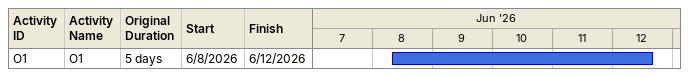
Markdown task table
| ID | Task | Original duration | Start | Finish |
|---|---|---|---|---|
| O1 | O1 | 5d | 2026-06-08 | 2026-06-12 |
